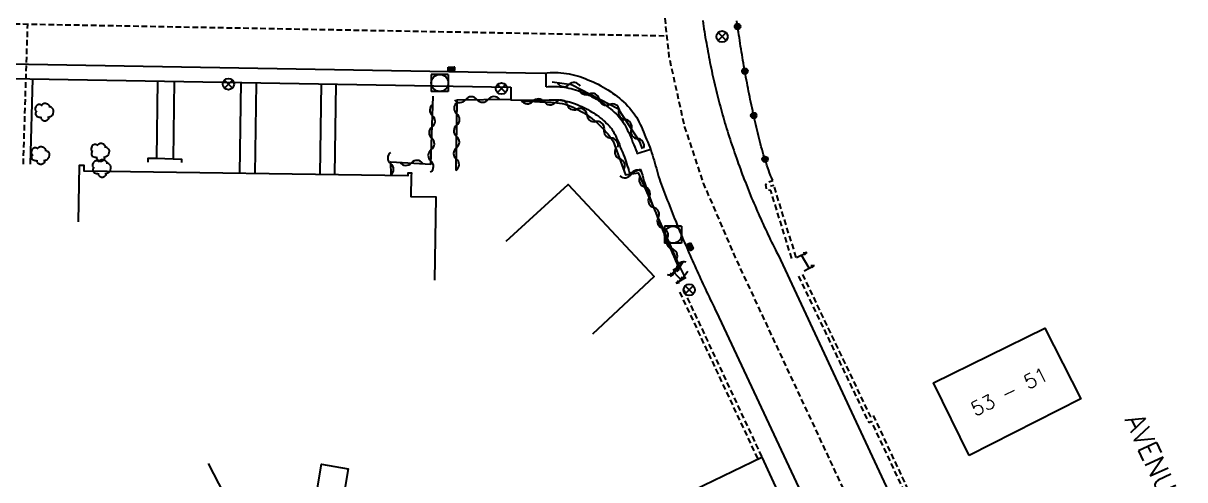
# Model space of a CAD drawing. Header units: millimetres. Extents: x 79000 to 80002, y 144000 to 145000.
# Drawn here: x 79431.1 to 79533.8, y 144630.7 to 144671.1 of the extents above; entities that cross this region are included whole.
import ezdxf
from ezdxf.enums import TextEntityAlignment as Align

# ---------------------------------------------------------------- set-up
doc = ezdxf.new("R2010")
doc.units = ezdxf.units.MM
doc.linetypes.add('DASHED', pattern=[0.75, 0.5, -0.25])
doc.layers.get('0').update_dxf_attribs({"linetype": 'CONTINUOUS'})
for name, color, linetype in [('W0001', 6, 'DASHED'), ('W0008', 7, 'CONTINUOUS'), ('W0017', 7, 'CONTINUOUS'), ('W0100', 7, 'CONTINUOUS'), ('W0105', 7, 'CONTINUOUS'), ('W0112', 1, 'DASHED'), ('W0300', 7, 'CONTINUOUS'), ('W0310', 3, 'CONTINUOUS'), ('W0322', 7, 'CONTINUOUS'), ('W0400', 7, 'CONTINUOUS'), ('W0420', 7, 'CONTINUOUS'), ('W0469', 7, 'CONTINUOUS'), ('W0989', 7, 'CONTINUOUS'), ('W0991', 7, 'CONTINUOUS')]:
    doc.layers.add(name, color=color, linetype=linetype)
doc.styles.get("Standard").update_dxf_attribs({"font": 'romans.shx', "width": 0.85})

# ---------------------------------------------------------------- blocks, each defined once
blk = doc.blocks.new('t310o')
at = {"color": 0, "linetype": 'Continuous'}
for centre, start, end in [((-0.5, 0.38), 216.8699, 323.1304), ((0.5, -0.37), 36.8699, 143.1303)]:
    blk.add_arc(centre, 0.625, start, end, dxfattribs=at)
blk = doc.blocks.new('t105o')
for p, q in [((-0.5, 0), (0.5, 0)), ((0.5, 0), (0.2, 0.1)), ((0.5, 0), (0.2, -0.1))]:
    blk.add_line(p, q)
blk = doc.blocks.new('T420')
for p, q in [((0.75, 0.75), (-0.75, 0.75)), ((-0.75, 0.75), (-0.75, -0.75)), ((0.75, 0.75), (0.75, -0.75)), ((0.75, -0.75), (-0.75, -0.75))]:
    blk.add_line(p, q)
blk.add_ellipse((0, 0), major_axis=(-0.53, 0.53), ratio=1, start_param=3.926991, end_param=10.210176)
blk = doc.blocks.new('T400')
for p, q in [((-0.15, 0.3), (0.15, 0.3)), ((-0.15, -0.25), (-0.15, 0.3)), ((-0.15, 0.15), (0.15, 0.15)), ((-0.15, 0), (0.15, 0)), ((0.15, 0.3), (0.15, -0.25)), ((-0.15, -0.15), (0.15, -0.15)), ((-0.15, -0.25), (-0.15, -0.3)), ((-0.15, -0.3), (0.15, -0.3)), ((0.15, -0.3), (0.15, -0.25))]:
    blk.add_line(p, q)
blk = doc.blocks.new('T300')
for p, q in [((-0.8, 0.51), (-0.86, 0.34)), ((-0.86, 0.34), (-0.86, 0.17)), ((-0.86, 0.17), (-0.74, 0.06)), ((-0.69, 0.63), (-0.8, 0.51)), ((-0.8, -0.06), (-0.74, 0.06)), ((-0.74, 0.06), (-0.69, 0.11)), ((-0.57, 0.69), (-0.69, 0.63)), ((-0.46, 0.69), (-0.57, 0.69)), ((-0.29, 0.63), (-0.46, 0.69)), ((-0.29, 0.63), (-0.17, 0.74)), ((-0.23, 0.57), (-0.29, 0.63)), ((-0.17, 0.74), (-0.06, 0.8)), ((-0.06, 0.8), (0.06, 0.8)), ((0.06, 0.8), (0.23, 0.74)), ((0.23, 0.74), (0.34, 0.63)), ((0.34, 0.63), (0.4, 0.51)), ((0.46, 0.46), (0.34, 0.46)), ((0.4, 0.51), (0.4, 0.46)), ((0.57, 0.4), (0.46, 0.46)), ((0.57, 0.4), (0.69, 0.29)), ((0.69, 0.29), (0.74, 0.17)), ((0.74, 0.06), (0.69, -0.17)), ((0.74, 0.17), (0.74, 0.06)), ((-0.8, -0.17), (-0.8, -0.06)), ((-0.8, -0.23), (-0.8, -0.17)), ((-0.74, -0.34), (-0.8, -0.23)), ((-0.69, -0.4), (-0.74, -0.34)), ((-0.51, -0.46), (-0.69, -0.4)), ((-0.4, -0.46), (-0.51, -0.46)), ((-0.4, -0.46), (-0.34, -0.46)), ((-0.34, -0.46), (-0.34, -0.4)), ((-0.34, -0.51), (-0.34, -0.46)), ((-0.29, -0.63), (-0.34, -0.51)), ((-0.17, -0.74), (-0.29, -0.63)), ((-0.06, -0.8), (-0.17, -0.74)), ((0.06, -0.8), (-0.06, -0.8)), ((0.17, -0.74), (0.06, -0.8)), ((0.23, -0.69), (0.17, -0.74)), ((0.29, -0.46), (0.23, -0.46)), ((0.29, -0.63), (0.23, -0.69)), ((0.46, -0.4), (0.29, -0.46)), ((0.34, -0.51), (0.29, -0.63)), ((0.34, -0.51), (0.34, -0.46)), ((0.57, -0.34), (0.46, -0.4)), ((0.63, -0.29), (0.57, -0.34)), ((0.69, -0.17), (0.63, -0.29))]:
    blk.add_line(p, q)
blk = doc.blocks.new('t322o')
at = {"color": 0, "linetype": 'Continuous'}
for radius in [0.25, 0.15]:
    blk.add_circle((0, 0), radius, dxfattribs=at)
blk = doc.blocks.new('T469')
at = {"color": 0, "linetype": 'Continuous', "flags": 128}
for points in [[(-0.35, 0.35), (0.35, -0.35)], [(-0.35, -0.35), (0.35, 0.35)]]:
    blk.add_lwpolyline(points, dxfattribs=at)
at = {"color": 0, "linetype": 'Continuous'}
blk.add_circle((0, 0), 0.5, dxfattribs=at)

msp = doc.modelspace()

# ---------------------------------------------------------------- linework, layer by layer
at = {"layer": 'W0001', "flags": 128}
for points in [[(79487.73, 144672.3), (79488.18, 144668.14), (79489.57, 144661.9), (79491.22, 144656.95), (79494.01, 144650.46), (79497.17, 144643.68), (79514.29, 144607.08), (79522.29, 144589.86), (79538.58, 144554.87), (79548.62, 144532.86), (79552.5, 144523.52), (79556.65, 144511.58), (79560.17, 144498.38), (79561.83, 144488.16), (79562.66, 144478.72), (79562.75, 144470.06), (79562.09, 144463.11), (79560.52, 144456.07), (79558.71, 144450.34), (79555.05, 144442.67), (79551.39, 144436.85), (79546.26, 144430.27), (79541.64, 144425.48), (79535.15, 144420.15), (79531.51, 144417.75), (79526.07, 144414.74), (79520.9, 144412.47), (79515.11, 144410.68), (79506.39, 144409.02), (79497.25, 144408.43), (79466.29, 144406.89), (79415.07, 144405.02), (79390.29, 144404), (79341.39, 144401.97), (79331.74, 144403.07)], [(79342.9, 144668.18), (79356.45, 144671.11), (79360.41, 144671.6), (79365.22, 144671.94), (79372.77, 144672.12), (79380.21, 144671.97), (79487.98, 144669.99)], [(79431.07, 144658.63), (79431.46, 144671.03)]]:
    msp.add_lwpolyline(points, dxfattribs=at)
at = {"layer": 'W0008', "flags": 128}
for points in [[(79491.18, 144671.33), (79491.21, 144671.09), (79491.25, 144670.84), (79491.28, 144670.59), (79491.32, 144670.34), (79491.36, 144670.09), (79491.4, 144669.85), (79491.45, 144669.6), (79491.49, 144669.35), (79491.53, 144669.1), (79491.58, 144668.86), (79491.62, 144668.61), (79491.67, 144668.36), (79491.72, 144668.12), (79491.76, 144667.87), (79491.81, 144667.62), (79491.86, 144667.38), (79491.91, 144667.13), (79491.97, 144666.89), (79492.02, 144666.64), (79492.07, 144666.4), (79492.13, 144666.15), (79492.18, 144665.91), (79492.24, 144665.66), (79492.3, 144665.42), (79492.36, 144665.18), (79492.42, 144664.93), (79492.48, 144664.69), (79492.54, 144664.45), (79492.6, 144664.2), (79492.66, 144663.96), (79492.73, 144663.72), (79492.79, 144663.48), (79492.86, 144663.23), (79492.93, 144662.99), (79493, 144662.75), (79493.07, 144662.51), (79493.14, 144662.27), (79493.21, 144662.03), (79493.28, 144661.79), (79493.36, 144661.55), (79493.43, 144661.31), (79493.51, 144661.07), (79493.59, 144660.83), (79493.67, 144660.59), (79493.75, 144660.35), (79493.83, 144660.11), (79493.91, 144659.87), (79493.99, 144659.63), (79494.07, 144659.4), (79494.15, 144659.16), (79494.24, 144658.92), (79494.32, 144658.69), (79494.41, 144658.45), (79494.5, 144658.21), (79494.58, 144657.98), (79494.67, 144657.74), (79494.76, 144657.51), (79494.85, 144657.27), (79494.94, 144657.04), (79495.03, 144656.81), (79495.13, 144656.57), (79495.22, 144656.34), (79495.31, 144656.11), (79495.41, 144655.88), (79495.5, 144655.64), (79495.6, 144655.41), (79495.7, 144655.18), (79495.8, 144654.95), (79495.9, 144654.72), (79496, 144654.49), (79496.1, 144654.26), (79496.2, 144654.03), (79496.3, 144653.8), (79496.41, 144653.57), (79496.51, 144653.34), (79496.62, 144653.11), (79496.72, 144652.89), (79496.83, 144652.66), (79496.94, 144652.43), (79497.04, 144652.21), (79497.15, 144651.98), (79497.26, 144651.75), (79497.38, 144651.53), (79497.49, 144651.3), (79497.6, 144651.08), (79497.71, 144650.85), (79497.83, 144650.63), (79526.07, 144590.15)], [(79412.91, 144667.81), (79477.17, 144666.7), (79477.41, 144666.72), (79477.66, 144666.73), (79477.91, 144666.74), (79478.15, 144666.74), (79478.39, 144666.73), (79478.63, 144666.72), (79478.87, 144666.69), (79479.11, 144666.66), (79479.35, 144666.62), (79479.59, 144666.57), (79479.83, 144666.51), (79480.06, 144666.45), (79480.3, 144666.38), (79480.53, 144666.3), (79480.77, 144666.21), (79481.01, 144666.11), (79481.24, 144666.02), (79481.47, 144665.91), (79481.7, 144665.81), (79481.92, 144665.7), (79482.15, 144665.58), (79482.36, 144665.46), (79482.58, 144665.33), (79482.79, 144665.2), (79483, 144665.07), (79483.2, 144664.93), (79483.41, 144664.78), (79483.6, 144664.63), (79483.8, 144664.47), (79483.99, 144664.31), (79484.17, 144664.14), (79484.36, 144663.96), (79484.54, 144663.78), (79484.71, 144663.59), (79484.87, 144663.4), (79485.03, 144663.21), (79485.17, 144663.01), (79485.3, 144662.8), (79485.42, 144662.59), (79485.53, 144662.38), (79485.64, 144662.16), (79485.74, 144661.94), (79485.84, 144661.72), (79485.93, 144661.49), (79486.02, 144661.27), (79486.11, 144661.04), (79486.2, 144660.82), (79486.3, 144660.59), (79486.39, 144660.36), (79486.48, 144660.14), (79486.57, 144659.91), (79486.65, 144659.68), (79486.72, 144659.44), (79486.8, 144659.21), (79486.87, 144658.98), (79486.94, 144658.74), (79487, 144658.5), (79487.07, 144658.27), (79487.14, 144658.03), (79487.2, 144657.8), (79487.27, 144657.56), (79487.35, 144657.33), (79487.42, 144657.1), (79487.5, 144656.86), (79487.58, 144656.63), (79487.67, 144656.4), (79487.76, 144656.16), (79487.85, 144655.93), (79487.94, 144655.69), (79488.03, 144655.46), (79488.13, 144655.22), (79488.22, 144654.99), (79488.31, 144654.75), (79488.4, 144654.52), (79488.5, 144654.29), (79488.59, 144654.05), (79488.68, 144653.82), (79488.78, 144653.59), (79488.87, 144653.35), (79488.97, 144653.12), (79489.07, 144652.89), (79489.16, 144652.66), (79489.26, 144652.42), (79489.36, 144652.19), (79489.45, 144651.96), (79489.55, 144651.73), (79489.65, 144651.5), (79489.75, 144651.27), (79489.85, 144651.03), (79489.95, 144650.8), (79490.05, 144650.57), (79490.15, 144650.34), (79490.26, 144650.11), (79490.36, 144649.88), (79490.46, 144649.65), (79490.56, 144649.42), (79490.67, 144649.19), (79490.77, 144648.97), (79490.88, 144648.74), (79490.98, 144648.51), (79491.09, 144648.28), (79491.19, 144648.05), (79491.3, 144647.82), (79491.41, 144647.6), (79491.51, 144647.37), (79491.62, 144647.14), (79491.73, 144646.91), (79491.84, 144646.69), (79491.95, 144646.46), (79492.06, 144646.23), (79492.17, 144646.01), (79492.28, 144645.78), (79492.39, 144645.55), (79504.06, 144620.67)], [(79412.88, 144666.51), (79474.2, 144665.45)], [(79431.69, 144658.64), (79431.9, 144666.18)], [(79477.32, 144665.47), (79477.33, 144666.64)], [(79474.2, 144665.46), (79474.2, 144664.34), (79477.26, 144664.29), (79477.6, 144664.32), (79477.77, 144664.33), (79477.94, 144664.34), (79478.1, 144664.34), (79478.27, 144664.33), (79478.43, 144664.32), (79478.59, 144664.31), (79478.75, 144664.28), (79478.91, 144664.26), (79479.07, 144664.22), (79479.23, 144664.19), (79479.39, 144664.14), (79479.56, 144664.09), (79479.73, 144664.03), (79479.91, 144663.96), (79480.11, 144663.89), (79480.29, 144663.81), (79480.48, 144663.73), (79480.66, 144663.64), (79480.83, 144663.56), (79481.01, 144663.47), (79481.18, 144663.37), (79481.34, 144663.28), (79481.5, 144663.18), (79481.66, 144663.07), (79481.81, 144662.97), (79481.97, 144662.86), (79482.11, 144662.74), (79482.26, 144662.63), (79482.4, 144662.5), (79482.54, 144662.38), (79482.67, 144662.25), (79482.8, 144662.12), (79482.92, 144661.99), (79483.01, 144661.89), (79483.09, 144661.79), (79483.17, 144661.68), (79483.24, 144661.56), (79483.32, 144661.42), (79483.4, 144661.28), (79483.47, 144661.12), (79483.55, 144660.95), (79483.63, 144660.77), (79483.71, 144660.58), (79483.8, 144660.37), (79483.88, 144660.15), (79483.97, 144659.93), (79484.07, 144659.69), (79484.16, 144659.46), (79484.24, 144659.27), (79484.31, 144659.09), (79484.37, 144658.9), (79484.44, 144658.71), (79484.5, 144658.5), (79484.56, 144658.29), (79484.63, 144658.07), (79484.69, 144657.85), (79484.7, 144657.82)], [(79477.32, 144665.48), (79477.51, 144665.5), (79477.72, 144665.51), (79477.92, 144665.51), (79478.13, 144665.51), (79478.33, 144665.51), (79478.53, 144665.49), (79478.73, 144665.47), (79478.93, 144665.45), (79479.13, 144665.41), (79479.33, 144665.37), (79479.52, 144665.32), (79479.72, 144665.27), (79479.92, 144665.21), (79480.12, 144665.14), (79480.33, 144665.06), (79480.55, 144664.98), (79480.76, 144664.89), (79480.96, 144664.8), (79481.17, 144664.7), (79481.37, 144664.6), (79481.56, 144664.5), (79481.76, 144664.39), (79481.95, 144664.28), (79482.13, 144664.17), (79482.31, 144664.05), (79482.49, 144663.93), (79482.67, 144663.8), (79482.84, 144663.66), (79483.01, 144663.53), (79483.18, 144663.39), (79483.34, 144663.24), (79483.5, 144663.09), (79483.65, 144662.93), (79483.8, 144662.77), (79483.92, 144662.63), (79484.04, 144662.48), (79484.14, 144662.33), (79484.25, 144662.17), (79484.34, 144662), (79484.44, 144661.82), (79484.53, 144661.63), (79484.62, 144661.44), (79484.71, 144661.24), (79484.8, 144661.03), (79484.89, 144660.81), (79484.97, 144660.59), (79485.07, 144660.36), (79485.16, 144660.13), (79485.25, 144659.9), (79485.34, 144659.69), (79485.38, 144659.56)], [(79486.49, 144659.91), (79485.35, 144659.55)], [(79442.12, 144658.82), (79442.11, 144659.16), (79442.85, 144659.17), (79444.31, 144659.1), (79445.07, 144659.08), (79445.07, 144658.8)], [(79484.67, 144657.81), (79485.67, 144658.21)]]:
    msp.add_lwpolyline(points, dxfattribs=at)
msp.add_lwpolyline([(79485.67, 144658.21), (79485.69, 144658.13), (79485.76, 144657.9, 0.00024), (79485.76, 144657.9), (79485.83, 144657.66), (79485.9, 144657.41), (79485.97, 144657.17), (79486.05, 144656.92), (79486.13, 144656.67), (79486.22, 144656.41), (79486.31, 144656.16), (79486.4, 144655.92), (79486.49, 144655.68), (79486.58, 144655.44), (79486.67, 144655.2), (79486.76, 144654.96), (79486.86, 144654.73), (79486.95, 144654.49), (79487.04, 144654.25), (79487.14, 144654.02), (79487.23, 144653.78), (79487.33, 144653.54), (79487.42, 144653.31), (79487.52, 144653.07), (79487.61, 144652.84), (79487.71, 144652.6), (79487.81, 144652.37), (79487.9, 144652.13), (79488, 144651.9), (79488.1, 144651.66), (79488.2, 144651.43), (79488.3, 144651.19), (79488.4, 144650.96), (79488.5, 144650.73), (79488.6, 144650.49), (79488.7, 144650.26), (79488.8, 144650.03), (79488.91, 144649.79), (79489, 144649.59)], format="xyb", dxfattribs=at)
at = {"layer": 'W0017', "flags": 128}
for points in [[(79442.95, 144666.02), (79442.85, 144659.17)], [(79444.41, 144666), (79444.31, 144659.1)], [(79450.32, 144665.91), (79450.2, 144657.82)], [(79451.66, 144665.81), (79451.55, 144657.8)], [(79457.41, 144665.78), (79457.29, 144657.72)], [(79458.72, 144665.74), (79458.6, 144657.7)]]:
    msp.add_lwpolyline(points, dxfattribs=at)
at = {"layer": 'W0100', "flags": 128}
for points in [[(79467.47, 144648.4), (79467.6, 144655.73), (79465.37, 144655.76), (79465.4, 144657.6), (79465.44, 144657.86), (79465.07, 144657.86), (79465.07, 144657.6), (79436.46, 144658.03), (79436.46, 144658.53), (79436, 144658.53), (79435.93, 144653.53)], [(79473.78, 144651.85), (79479.28, 144656.83), (79486.87, 144648.72), (79481.41, 144643.61)], [(79500.59, 144649.46), (79499.92, 144650.61)], [(79489.55, 144648.77), (79489.15, 144649.59)], [(79488.61, 144649.11), (79489.25, 144648.38)], [(79447.41, 144632.18), (79449.71, 144627.74), (79432.05, 144618.6), (79429.75, 144623.04)], [(79502.4, 144619.43), (79495.59, 144616.57), (79489.56, 144629.45), (79496.41, 144632.73), (79502.23, 144620.06), (79502.33, 144620.04), (79502.42, 144619.9)]]:
    msp.add_lwpolyline(points, dxfattribs=at)
for points in [[(79514.74, 144632.88), (79511.58, 144639.31), (79521.43, 144644.16), (79524.62, 144637.91)], [(79456.36, 144625.61), (79457.46, 144632.11), (79459.81, 144631.71), (79458.71, 144625.21)]]:
    msp.add_lwpolyline(points, close=True, dxfattribs=at)
at = {"layer": 'W0112', "flags": 128}
for points in [[(79499.05, 144650.29), (79497.19, 144656.31), (79496.82, 144656.39), (79496.74, 144656.85), (79496.95, 144657.06), (79497.37, 144657.19)], [(79499.44, 144650.4), (79497.5, 144656.65), (79497.2, 144656.72), (79497.49, 144656.8)], [(79523.19, 144611.12), (79519.45, 144609.37), (79519.01, 144610.21), (79518.32, 144609.87), (79506.11, 144635.9), (79505.88, 144635.77), (79499.58, 144648.94)], [(79523.03, 144611.46), (79519.62, 144609.86), (79519.17, 144610.7), (79518.5, 144610.37), (79506.27, 144636.44), (79506.04, 144636.3), (79499.92, 144649.1)], [(79489.13, 144647.33), (79496.01, 144632.64)], [(79489.49, 144647.5), (79496.37, 144632.81)]]:
    msp.add_lwpolyline(points, dxfattribs=at)
at = {"layer": 'W0310', "flags": 128}
for points in [[(79485.85, 144660.01), (79485.6, 144660.61), (79483.71, 144663.5), (79479.56, 144665.66), (79477.86, 144665.88)], [(79463.6, 144657.68), (79463.57, 144658.85), (79467.12, 144658.65), (79467.32, 144664.66)], [(79469.37, 144658.09), (79469.44, 144664.33), (79474.13, 144664.38)], [(79475.14, 144664.22), (79475.37, 144664.22), (79475.6, 144664.22), (79475.83, 144664.21), (79476.05, 144664.2), (79476.28, 144664.18), (79476.53, 144664.17), (79476.77, 144664.15), (79477.02, 144664.14), (79477.27, 144664.14), (79477.52, 144664.13), (79477.77, 144664.12), (79478.01, 144664.1), (79478.26, 144664.07), (79478.5, 144664.04), (79478.75, 144663.99), (79478.99, 144663.94), (79479.23, 144663.86), (79479.47, 144663.77), (79479.7, 144663.67), (79479.93, 144663.56), (79480.15, 144663.44), (79480.37, 144663.32), (79480.58, 144663.2), (79480.79, 144663.07), (79480.99, 144662.93), (79481.2, 144662.79), (79481.39, 144662.64), (79481.58, 144662.49), (79481.77, 144662.34), (79481.95, 144662.17), (79482.13, 144662), (79482.31, 144661.83), (79482.48, 144661.65), (79482.64, 144661.47), (79482.8, 144661.28), (79482.96, 144661.08), (79483.11, 144660.88), (79483.26, 144660.67), (79484.35, 144657.69), (79485.47, 144657.88), (79489.12, 144649.61), (79488.53, 144649.23)]]:
    msp.add_lwpolyline(points, dxfattribs=at)
at = {"layer": 'W0322', "flags": 128}
msp.add_lwpolyline([(79497.36, 144657.19), (79497.27, 144657.41), (79497.18, 144657.64), (79497.09, 144657.87), (79497.01, 144658.09), (79496.93, 144658.32), (79496.85, 144658.55), (79496.77, 144658.78), (79496.69, 144659.01), (79496.62, 144659.25), (79496.55, 144659.48), (79496.48, 144659.71), (79496.42, 144659.95), (79496.35, 144660.18), (79496.29, 144660.43), (79496.23, 144660.67), (79496.16, 144660.91), (79496.1, 144661.16), (79496.04, 144661.4), (79495.98, 144661.65), (79495.92, 144661.89), (79495.87, 144662.14), (79495.81, 144662.38), (79495.75, 144662.63), (79495.7, 144662.88), (79495.64, 144663.12), (79495.59, 144663.37), (79495.53, 144663.61), (79495.48, 144663.86), (79495.43, 144664.11), (79495.38, 144664.35), (79495.33, 144664.6), (79495.28, 144664.85), (79495.23, 144665.09), (79495.18, 144665.34), (79495.13, 144665.59), (79495.09, 144665.84), (79495.04, 144666.08), (79494.99, 144666.33), (79494.95, 144666.58), (79494.9, 144666.83), (79494.86, 144667.08), (79494.82, 144667.32), (79494.77, 144667.57), (79494.73, 144667.82), (79494.69, 144668.07), (79494.65, 144668.32), (79494.6, 144668.57), (79494.56, 144668.81), (79494.52, 144669.06), (79494.48, 144669.31), (79494.44, 144669.56), (79494.41, 144669.81), (79494.37, 144670.06), (79494.33, 144670.31), (79494.29, 144670.56), (79494.25, 144670.81), (79494.22, 144671.06), (79494.18, 144671.31)], dxfattribs=at)

# ---------------------------------------------------------------- block references
at = {"layer": 'W0105'}
for p, rotation in [((79499.92, 144650.61), 25.09931610390129), ((79488.61, 144649.11), 228.6920433571893), ((79489.15, 144649.59), 238.1110933318345), ((79500.59, 144649.46), 27.80679308543267), ((79489.25, 144648.38), 210.9303114124393), ((79489.55, 144648.77), 232.6279579391962)]:
    msp.add_blockref('t105o', p, dxfattribs=dict(at, rotation=rotation))
at = {"layer": 'W0300'}
for p in [(79432.98, 144663.24), (79432.62, 144659.4), (79437.92, 144659.69), (79438.05, 144658.26)]:
    msp.add_blockref('T300', p, dxfattribs=at)
at = {"layer": 'W0310'}
for p, rotation in [((79479.34, 144665.68), 172.4677845891565), ((79481.14, 144664.84), 152.5277175163314), ((79467.26, 144662.92), 88.0236560042737), ((79469.42, 144663.09), 89.37149726015353), ((79470.2, 144664.34), 0.589913200738806), ((79472.2, 144664.36), 0.589913200738806), ((79476.14, 144664.19), 355.8516201581774), ((79478.14, 144664.09), 354.3067558406377), ((79480.04, 144663.5), 332.8539336683825), ((79482.91, 144663.91), 152.5277175163314), ((79481.7, 144662.4), 319.9599583707723), ((79484.31, 144662.58), 123.1494826508618), ((79467.2, 144660.93), 88.0236560042737), ((79469.4, 144661.09), 89.37149726015353), ((79483.06, 144660.94), 307.1468715021004), ((79485.4, 144660.9), 123.1494826508618), ((79463.57, 144658.68), 91.59682215356773), ((79467.13, 144658.93), 88.0236560042737), ((79469.38, 144659.09), 89.37149726015353), ((79483.83, 144659.11), 290.0500541586053), ((79465.4, 144658.75), 356.7798844046113), ((79484.83, 144657.77), 9.626006918629944), ((79486.02, 144656.64), 293.8263931763964), ((79486.83, 144654.81), 293.8263931763964), ((79487.63, 144652.98), 293.8263931763964), ((79488.44, 144651.15), 293.8263931763964), ((79488.86, 144649.44), 212.1687053599465)]:
    msp.add_blockref('t310o', p, dxfattribs=dict(at, rotation=rotation))
at = {"layer": 'W0322'}
for p, rotation in [((79494.25, 144670.81), 98.48914650420956), ((79494.9, 144666.86), 100.1126914136428), ((79495.68, 144662.94), 102.5614965228085), ((79496.68, 144659.07), 107.4304980406162)]:
    msp.add_blockref('t322o', p, dxfattribs=dict(at, rotation=rotation))
at = {"layer": 'W0400'}
for p, rotation in [((79468.94, 144667.06), 90), ((79490.07, 144651.36), 24.69849876901882)]:
    msp.add_blockref('T400', p, dxfattribs=dict(at, rotation=rotation))
at = {"layer": 'W0420'}
for p in [(79467.91, 144665.82), (79488.54, 144652.4)]:
    msp.add_blockref('T420', p, dxfattribs=at)
at = {"layer": 'W0469'}
for p in [(79492.88, 144669.92), (79449.21, 144665.72), (79473.37, 144665.32), (79489.98, 144647.53)]:
    msp.add_blockref('T469', p, dxfattribs=at)

# ---------------------------------------------------------------- texts
at = {"layer": 'W0989'}
msp.add_text('AVENUE DES BOULEAUX', height=1.75, rotation=294.4666, dxfattribs=at).set_placement((79535.04, 144623.74), align=Align.MIDDLE)
at = {"layer": 'W0991'}
msp.add_text('53 - 51', height=1.25, rotation=26.9982, dxfattribs=at).set_placement((79518.29, 144638.54), align=Align.MIDDLE)

doc.saveas('drawing.dxf')
